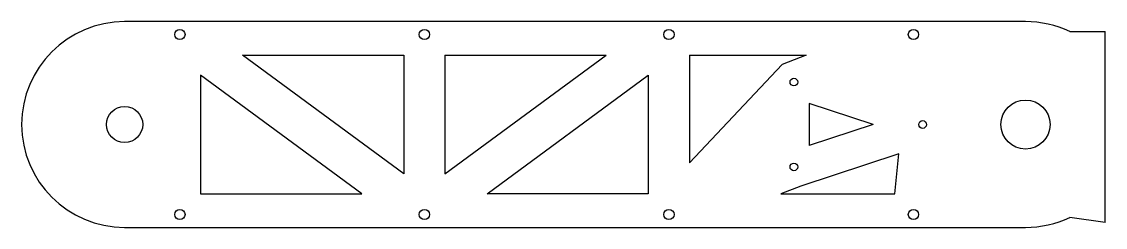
# Model space of a CAD drawing. Header units: millimetres. Extents: x -41 to 380, y -40 to 40.
import ezdxf

# ---------------------------------------------------------------- set-up
doc = ezdxf.new("R2010")
doc.units = ezdxf.units.MM

msp = doc.modelspace()

# ---------------------------------------------------------------- linework, layer by layer
at = {"color": 7, "linetype": 'Continuous', "lineweight": 25}
for p, q in [((348.54, 39.85), (-1.46, 39.85)), ((365.7, 35.99), (379.54, 35.99)), ((379.54, -38.28), (379.54, 35.99)), ((44.34, 26.85), (107, 26.85)), ((107, -19.31), (44.34, 26.85)), ((107, 26.85), (107, -19.31)), ((123, -19.31), (185.66, 26.85)), ((123, 26.85), (185.66, 26.85)), ((123, 26.85), (123, -19.31)), ((218, 26.85), (263.29, 26.85)), ((218, 26.85), (218, -14.99)), ((263.29, 26.85), (253.94, 23.13)), ((253.94, 23.13), (218, -14.99)), ((90.66, -27.15), (28, 19.02)), ((28, 19.02), (28, -27.15)), ((139.34, -27.15), (202, 19.02)), ((202, 19.02), (202, -27.15)), ((264.54, 8.06), (264.54, -8.35)), ((289.4, -0.15), (264.54, 8.06)), ((289.4, -0.15), (264.54, -8.35)), ((299.34, -11.61), (261.22, -24.19)), ((297.77, -27.15), (299.34, -11.61)), ((261.22, -24.19), (253.46, -27.15)), ((28, -27.15), (90.66, -27.15)), ((202, -27.15), (139.34, -27.15)), ((253.46, -27.15), (297.77, -27.15)), ((379.54, -38.28), (365.7, -36.28)), ((-1.46, -40.15), (348.54, -40.15))]:
    msp.add_line(p, q, dxfattribs=at)
for centre, radius in [((20, 34.85), 2), ((115, 34.85), 2), ((210, 34.85), 2), ((305, 34.85), 2), ((258.54, 16.35), 1.5), ((348.54, -0.15), 9.53), ((-1.46, -0.15), 7.03), ((308.54, -0.15), 1.5), ((258.54, -16.65), 1.5), ((20, -35.15), 2), ((115, -35.15), 2), ((210, -35.15), 2), ((305, -35.15), 2)]:
    msp.add_circle(centre, radius, dxfattribs=at)
for centre, start, end in [((-1.46, -0.15), 90, 270), ((348.54, -0.15), 64.5975, 90), ((348.54, -0.15), 270, 295.4025)]:
    msp.add_arc(centre, 40, start, end, dxfattribs=at)

doc.saveas('drawing.dxf')
